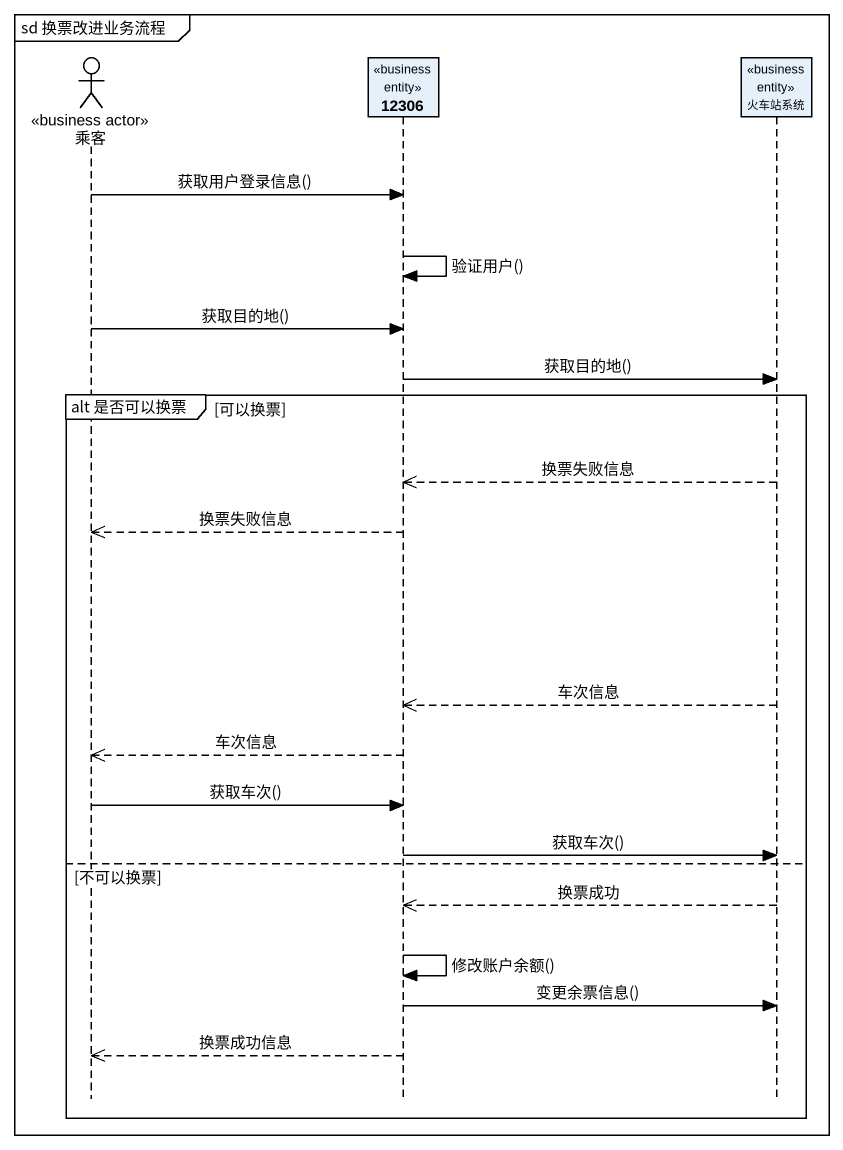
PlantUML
@startuml
mainframe sd 换票改进业务流程
hide footbox
actor 乘客 <<business actor>>
participant "12306" as c12306 <<business entity>>
participant 火车站系统 <<business entity>>

乘客 -> c12306 : 获取用户登录信息()
c12306 -> c12306 : 验证用户()
乘客 -> c12306 : 获取目的地()
c12306 -> 火车站系统 : 获取目的地()
group alt 是否可以换票 [可以换票]
  火车站系统 -->> c12306 : 换票失败信息
  c12306 -->> 乘客 : 换票失败信息
  火车站系统 -->> c12306 : 车次信息
  c12306 -->> 乘客 : 车次信息
  乘客 -> c12306 : 获取车次()
  c12306 -> 火车站系统 : 获取车次()
else 不可以换票
  火车站系统 -->> c12306 : 换票成功
  c12306 -> c12306 : 修改账户余额()
  c12306 -> 火车站系统 : 变更余票信息()
  c12306 -->> 乘客 : 换票成功信息
end
@enduml
